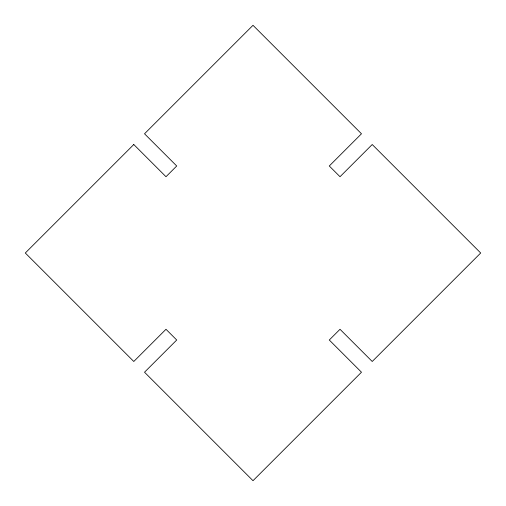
<?xml version="1.0" encoding="UTF-8"?>
<svg xmlns="http://www.w3.org/2000/svg" width="506" height="506" viewBox="0 0 506 506"><rect width="100%" height="100%" fill="white"/><g stroke="black" fill="none" stroke-linecap="round" stroke-linejoin="round"><path stroke-width="0.76" d="M133.78 144.52L25.3 253L133.78 361.48L165.987 329.279L176.72 340.013L144.52 372.22L253 480.7L361.48 372.22L329.279 340.013L340.013 329.279L372.22 361.48L480.7 253L372.22 144.52L340.013 176.72L329.279 165.987L361.48 133.78L253 25.3L144.52 133.78L176.72 165.987L165.987 176.72L133.78 144.52"/></g></svg>
